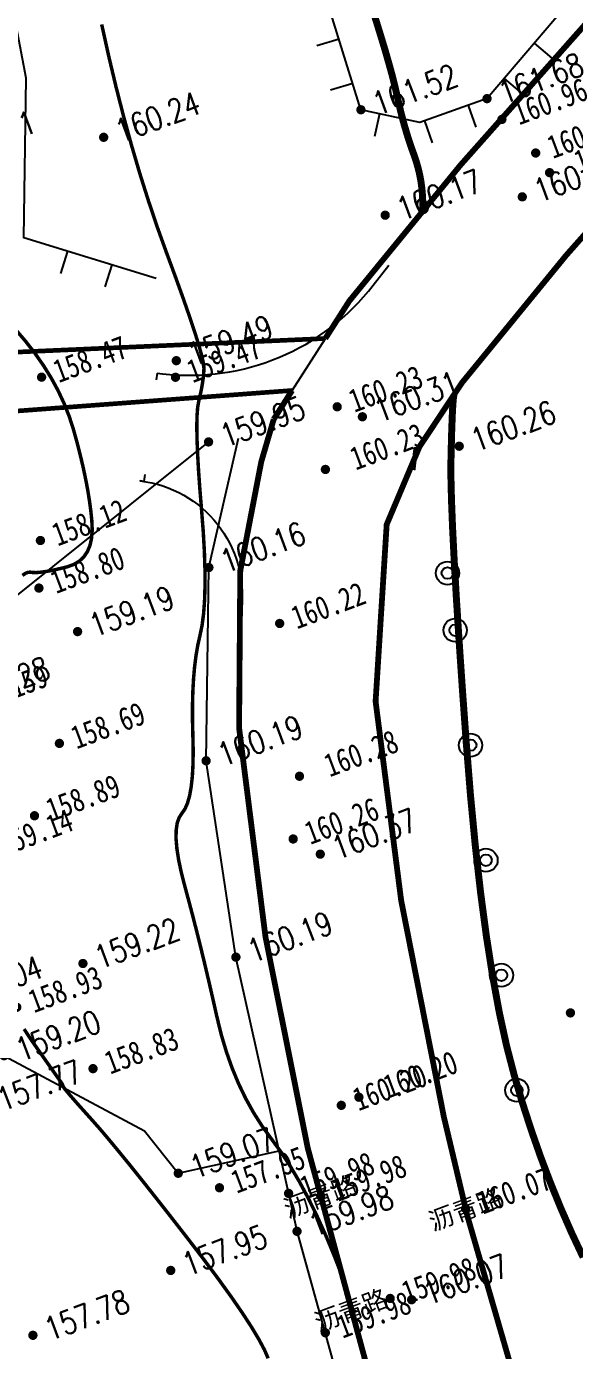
# Model space of a CAD drawing. Header units: millimetres. Extents: x -1471591 to 944464, y -468930 to 547002.
# Drawn here: x 509512 to 533137, y -77933 to -20878 of the extents above; entities that cross this region are included whole.
import ezdxf
from ezdxf.enums import TextEntityAlignment as Align

# ---------------------------------------------------------------- set-up
doc = ezdxf.new("R2010")
doc.units = ezdxf.units.MM
doc.header["$LTSCALE"] = 10
doc.linetypes.add('X2', pattern=[10, 8, -2])
for name, color, linetype in [('DGX', 252, 'Continuous'), ('DMTZ', 252, 'Continuous'), ('GCD', 252, 'Continuous'), ('ZBTZ', 252, 'Continuous')]:
    doc.layers.add(name, color=color, linetype=linetype)
doc.styles.get("Standard").update_dxf_attribs({"font": 'simplex.shx', "width": 0.8, "bigfont": 'hztxt.shx'})
doc.styles.add('宋体', font='', dxfattribs={"height": 1.25, "bigfont": 'hztxt.shx'})
doc.styles.get('宋体').set_extended_font_data('SimSun')
doc.linetypes.add('1161', pattern='A,0,[149,AAA.SHX,S=0.15,R=0,X=0,Y=0],-1.6', length=1.6)
doc.linetypes.add('X33', pattern='A,2,[150,symbolx.shx,S=1,R=0,X=0,Y=1],1e-11', length=2)
doc.linetypes.add('X34', pattern='A,2,[150,symbolx.shx,S=1,R=0,X=0,Y=0],1e-11', length=2)

# ---------------------------------------------------------------- blocks, each defined once
blk = doc.blocks.new('gc170')
at = {"linetype": 'Continuous'}
blk.add_circle((0, 0), 0.5, dxfattribs=at)
blk = doc.blocks.new('GC200')
at = {"layer": 'GCD', "const_width": 0.2, "flags": 128}
blk.add_lwpolyline([(-0.1, 0, 1), (0.1, 0, 1)], format="xyb", close=True, dxfattribs=at)
blk = doc.blocks.new('stk_cp3')
at = {"color": 0, "linetype": 'ByBlock', "lineweight": -2, "const_width": 0.4}
blk.add_lwpolyline([(0, -1), (0, 1)], dxfattribs=at)
blk = doc.blocks.new('地形')
at = {"color": 0}
for p, q in [((47.34, -91.785, 311.25), (47.203, -92.051, 311.25)), ((45.186, -95.962, 311.25), (45.323, -95.695, 311.25))]:
    blk.add_line(p, q, dxfattribs=at)
at = {"color": 0, "linetype": 'Continuous', "flags": 128}
for points, const_width in [([(36.945, -133.227), (36.924, -132.823), (36.857, -132.317), (36.746, -131.711), (36.589, -131.005), (36.387, -130.198), (36.139, -129.29), (35.846, -128.282), (35.508, -127.173), (35.16, -126.061), (34.836, -125.042), (34.538, -124.117), (34.264, -123.285), (34.014, -122.548), (33.79, -121.903), (33.59, -121.353), (33.415, -120.896), (33.263, -120.51), (33.131, -120.173), (33.02, -119.883), (32.93, -119.642), (32.86, -119.449), (32.811, -119.304), (32.783, -119.208), (32.775, -119.16), (32.777, -119.136), (32.778, -119.11), (32.777, -119.084), (32.774, -119.056), (32.77, -119.028), (32.765, -118.999), (32.758, -118.968), (32.749, -118.937), (32.733, -118.876), (32.7, -118.755), (32.653, -118.574), (32.59, -118.334), (32.511, -118.034), (32.417, -117.675), (32.308, -117.256), (32.184, -116.777), (32.066, -116.251)], 0.15), ([(38.847, -97.916), (39.004, -97.879), (39.131, -97.877), (39.227, -97.911), (39.323, -97.962), (39.446, -98.01), (39.599, -98.055), (39.78, -98.098), (39.989, -98.139), (40.227, -98.177), (40.494, -98.212), (40.789, -98.246), (41.086, -98.25), (41.358, -98.201), (41.605, -98.097), (41.828, -97.939), (42.027, -97.727), (42.2, -97.461), (42.349, -97.141), (42.473, -96.766), (42.581, -96.353), (42.681, -95.917), (42.773, -95.457), (42.856, -94.975), (42.932, -94.469), (42.999, -93.939), (43.059, -93.387), (43.11, -92.812), (43.138, -92.22), (43.128, -91.62), (43.08, -91.011), (42.993, -90.393), (42.868, -89.767), (42.705, -89.132), (42.503, -88.488), (42.263, -87.835)], 0.15), ([(50.368, -76.877), (50.175, -78.247), (50.007, -79.589), (49.865, -80.905), (49.748, -82.193), (49.657, -83.455), (49.592, -84.689), (49.552, -85.897), (49.538, -87.078), (49.534, -88.181), (49.522, -89.155), (49.503, -90.001), (49.477, -90.718), (49.444, -91.308), (49.404, -91.768), (49.357, -92.1), (49.303, -92.304), (49.241, -92.445), (49.172, -92.591), (49.094, -92.742), (49.009, -92.897), (48.916, -93.056), (48.814, -93.22), (48.706, -93.388), (48.589, -93.561), (48.459, -93.783), (48.313, -94.099), (48.149, -94.51), (47.967, -95.015), (47.769, -95.614), (47.553, -96.307), (47.32, -97.095), (47.07, -97.977), (46.813, -98.868), (46.559, -99.686), (46.309, -100.428), (46.062, -101.096), (45.818, -101.69), (45.578, -102.209), (45.342, -102.653), (45.108, -103.023), (44.878, -103.375), (44.649, -103.767), (44.422, -104.198), (44.197, -104.669), (43.973, -105.18), (43.751, -105.73), (43.531, -106.319), (43.313, -106.948), (43.097, -107.562), (42.886, -108.107), (42.678, -108.583), (42.473, -108.99), (42.273, -109.328), (42.076, -109.597), (41.883, -109.797), (41.693, -109.928), (41.514, -110.059), (41.351, -110.259), (41.203, -110.529), (41.072, -110.868), (40.958, -111.276), (40.859, -111.754), (40.776, -112.301), (40.71, -112.917), (40.648, -113.577), (40.58, -114.254), (40.505, -114.948), (40.424, -115.66), (40.336, -116.389), (40.241, -117.135), (40.14, -117.899), (40.032, -118.68), (39.94, -119.46), (39.888, -120.222), (39.874, -120.967), (39.899, -121.693), (39.963, -122.4), (40.066, -123.09), (40.208, -123.761), (40.389, -124.415), (40.577, -125.084), (40.739, -125.804), (40.875, -126.574), (40.986, -127.394), (41.071, -128.265), (41.131, -129.185), (41.164, -130.157), (41.173, -131.178)], 0.15), ([(58.996, -97.146), (58.939, -97.245), (58.859, -97.407), (58.756, -97.634), (58.629, -97.926), (58.48, -98.282), (58.306, -98.702), (58.11, -99.187), (57.89, -99.737), (57.63, -100.427), (57.316, -101.332), (56.945, -102.454), (56.519, -103.792), (56.037, -105.346), (55.5, -107.117), (54.907, -109.103), (54.259, -111.305), (53.619, -113.549), (53.051, -115.66), (52.555, -117.638), (52.131, -119.483), (51.779, -121.195), (51.498, -122.774), (51.29, -124.221), (51.154, -125.534), (51.069, -126.773), (51.014, -127.998), (50.989, -129.208), (50.994, -130.404), (51.029, -131.585), (51.093, -132.751), (51.188, -133.903)], 0.3)]:
    blk.add_lwpolyline(points, dxfattribs=dict(at, const_width=const_width))
at = {"color": 0, "linetype": 'Continuous', "elevation": 152.25, "flags": 128}
for points in [[(48.728, -87.947), (44.003, -84.315), (46.513, -77.904), (48.978, -63.528), (45.203, -60.481), (46.227, -48.134), (46.706, -39.292), (49.989, -34.065), (54.805, -31.617)], [(45.557, -85.509), (44.948, -86.302)], [(47.143, -86.728), (46.533, -87.521)]]:
    blk.add_lwpolyline(points, dxfattribs=at)
at = {"color": 0, "linetype": 'Continuous', "lineweight": 25, "const_width": 0.25, "elevation": 152.25, "flags": 128}
for points in [[(131.839, -62.098), (125.615, -63.093), (111.126, -66.272), (105.516, -67.947), (88.548, -74.952), (77.021, -80.4), (62.728, -87.973), (56.188, -91.779), (54.655, -92.93)], [(89.796, -80.987), (79.704, -85.756), (65.638, -93.209), (59.504, -96.779), (56.825, -98.717)], [(52.529, -94.526), (51.351, -95.41)], [(51.351, -95.41), (50.203, -96.943), (47.714, -101.017), (45.294, -107.339), (43.2, -116.186), (41.72, -125.334), (40.329, -140.171), (40.259, -149.728), (41.147, -161.04), (42.946, -172.757), (46.668, -185.568), (50.241, -195.207)], [(54.813, -191.356), (50.812, -179.05), (48.845, -171.667), (47.194, -161.644), (46.263, -151.577), (46.238, -142.279), (47.139, -130.484), (47.685, -126.138), (49.23, -116.756), (51.204, -108.335), (54.324, -101.362), (56.825, -98.717)]]:
    blk.add_lwpolyline(points, dxfattribs=at)
at = {"color": 0, "linetype": 'Continuous', "elevation": 152.25}
for points, const_width in [([(131.839, -62.098), (125.615, -63.093), (111.126, -66.272), (105.516, -67.947), (88.548, -74.952), (77.021, -80.4), (62.728, -87.973), (56.188, -91.779), (54.655, -92.93)], 0.125), ([(89.796, -80.987), (79.704, -85.756), (65.638, -93.209), (59.504, -96.779), (56.825, -98.717)], 0.125), ([(37.031, -90.01), (52.529, -94.526)], 0.1), ([(52.529, -94.526), (51.351, -95.41)], 0.125), ([(54.813, -191.356), (50.812, -179.05), (48.845, -171.667), (47.194, -161.644), (46.263, -151.577), (46.238, -142.279), (47.139, -130.484), (47.685, -126.138), (49.23, -116.756), (51.204, -108.335), (54.324, -101.362), (56.825, -98.717)], 0.125)]:
    blk.add_lwpolyline(points, dxfattribs=dict(at, const_width=const_width))
at = {"color": 0, "linetype": 'X2', "lineweight": 20, "const_width": 0.2, "elevation": 152.25, "flags": 128}
blk.add_lwpolyline([(54.655, -92.93), (38.009, -87.525)], dxfattribs=at)
at = {"color": 0, "linetype": 'X2', "const_width": 0.1, "elevation": 152.25}
blk.add_lwpolyline([(54.655, -92.93), (38.009, -87.525)], dxfattribs=at)
at = {"color": 0, "linetype": 'Continuous', "lineweight": 20, "const_width": 0.2, "elevation": 152.25, "flags": 128}
blk.add_lwpolyline([(37.031, -90.01), (52.529, -94.526)], dxfattribs=at)
at = {"color": 0, "elevation": 311.25, "flags": 128}
for points in [[(47.34, -91.785), (47.543, -91.889, 0.263707), (57.398, -91.5), (58.319, -90.928)], [(45.186, -95.962), (45.022, -95.878, -0.413655), (47.178, -102.605), (46.898, -103.151)]]:
    blk.add_lwpolyline(points, format="xyb", dxfattribs=at)
at = {"color": 0, "linetype": '1161', "elevation": 152.25, "flags": 128}
blk.add_lwpolyline([(52.529, -94.526), (54.655, -92.93)], dxfattribs=at)
at = {"color": 0, "linetype": 'X34', "elevation": 312.197, "flags": 128}
blk.add_lwpolyline([(48.378, -95.341), (36.068, -99.364), (34.135, -101.986), (30.853, -117.025), (35.395, -122.177), (36.111, -124.4), (40.522, -125.016)], dxfattribs=at)
at = {"color": 0, "linetype": 'X33', "elevation": 152.25, "flags": 128}
blk.add_lwpolyline([(45.665, -184.454), (42.457, -176.01), (40.523, -163.977), (39.9, -156.912), (39.003, -143.526), (39.326, -136.684), (40.03, -128.536), (41.703, -116.547), (43.465, -108.173), (46.495, -100.413), (49.642, -95.647)], dxfattribs=at)
at = {"color": 0, "linetype": 'Continuous', "const_width": 0.125, "elevation": 152.25, "flags": 128}
blk.add_lwpolyline([(51.351, -95.41), (50.203, -96.943), (47.714, -101.017), (45.294, -107.339), (43.2, -116.186), (41.72, -125.334), (40.329, -140.171), (40.259, -149.728), (41.147, -161.04), (42.946, -172.757), (46.668, -185.568), (50.241, -195.207)], dxfattribs=at)
at = {"layer": 'DGX', "color": 252, "linetype": 'Continuous', "const_width": 0.3, "flags": 128}
blk.add_lwpolyline([(61.512, -80.694), (61.469, -81.451), (61.425, -82.136), (61.378, -82.75), (61.329, -83.292), (61.278, -83.763), (61.225, -84.162), (61.174, -84.521), (61.13, -84.874), (61.092, -85.219), (61.062, -85.557), (61.038, -85.889), (61.021, -86.213), (61.01, -86.53), (61.007, -86.84), (60.999, -87.146), (60.975, -87.451), (60.936, -87.755), (60.882, -88.059), (60.811, -88.362), (60.726, -88.664), (60.625, -88.965), (60.508, -89.265)], dxfattribs=at)
at = {"layer": 'DMTZ', "linetype": 'Continuous', "elevation": 152.25, "flags": 128}
for points in [[(69.296, -83.198), (64.804, -85.691), (61.729, -85.645), (59.546, -84.237), (60.108, -74.447), (61.186, -56.33), (66.836, -56.227)], [(59.729, -81.053), (58.731, -80.996)], [(59.615, -83.05), (58.616, -82.992)], [(67.548, -84.169), (68.033, -85.043)], [(60.228, -84.677), (59.686, -85.517)], [(65.799, -85.139), (66.284, -86.014)], [(61.942, -85.648), (61.927, -86.648)], [(63.942, -85.678), (63.927, -86.678)]]:
    blk.add_lwpolyline(points, dxfattribs=at)
at = {"color": 0}
ref = blk.add_blockref('GC200', (41.832, -79.741, 310.963), dxfattribs=at)
ref.add_attrib('height', '158.71', dxfattribs={"layer": 'GCD', "height": 1, "width": 0.8}).set_placement((42.432, -79.741, 310.963), align=Align.MIDDLE_LEFT)
ref = blk.add_blockref('GC200', (48.744, -81.461, 312.487), dxfattribs=at)
ref.add_attrib('height', '160.24', dxfattribs={"layer": 'GCD', "height": 1, "width": 0.8}).set_placement((49.344, -81.461, 312.487), align=Align.MIDDLE_LEFT)
at = {"color": 0, "linetype": 'Continuous'}
ref = blk.add_blockref('GC200', (42.615, -90.206, 310.724), dxfattribs=at)
ref.add_attrib('height', '158.47', dxfattribs={"layer": 'GCD', "linetype": 'Continuous', "height": 1, "style": '宋体', "width": 0.8}).set_placement((43.215, -90.206, 310.724), align=Align.MIDDLE_LEFT)
at = {"color": 0}
ref = blk.add_blockref('GC200', (48.303, -91.574, 311.738), dxfattribs=at)
ref.add_attrib('height', '159.49', dxfattribs={"layer": 'GCD', "height": 1, "width": 0.8}).set_placement((48.903, -91.574, 311.738), align=Align.MIDDLE_LEFT)
at = {"color": 0, "linetype": 'Continuous'}
ref = blk.add_blockref('GC200', (48.019, -92.232, 311.718), dxfattribs=at)
ref.add_attrib('height', '159.47', dxfattribs={"layer": 'GCD', "linetype": 'Continuous', "height": 1, "style": '宋体', "width": 0.8}).set_placement((48.619, -92.232, 311.718), align=Align.MIDDLE_LEFT)
at = {"color": 0}
ref = blk.add_blockref('GC200', (48.378, -95.341, 312.197), dxfattribs=at)
ref.add_attrib('height', '159.95', dxfattribs={"layer": 'GCD', "height": 1, "width": 0.8}).set_placement((48.978, -95.341, 312.197), align=Align.MIDDLE_LEFT)
at = {"color": 0, "linetype": 'Continuous'}
ref = blk.add_blockref('GC200', (54.102, -95.866, 312.481), dxfattribs=at)
ref.add_attrib('height', '160.23', dxfattribs={"layer": 'GCD', "linetype": 'Continuous', "height": 1, "style": '宋体', "width": 0.8}).set_placement((54.702, -95.866, 312.481), align=Align.MIDDLE_LEFT)
at = {"color": 0}
ref = blk.add_blockref('GC200', (40.101, -96.779, 310.37), dxfattribs=at)
ref.add_attrib('height', '158.12', dxfattribs={"layer": 'GCD', "height": 1, "style": '宋体', "width": 0.8}).set_placement((40.701, -96.779, 310.37), align=Align.MIDDLE_LEFT)
ref = blk.add_blockref('GC200', (54.968, -96.649, 312.558), dxfattribs=at)
ref.add_attrib('height', '160.31', dxfattribs={"layer": 'GCD', "height": 1, "width": 0.8}).set_placement((55.568, -96.649, 312.558), align=Align.MIDDLE_LEFT)
at = {"color": 0, "linetype": 'Continuous'}
ref = blk.add_blockref('GC200', (52.68, -98.216, 312.479), dxfattribs=at)
ref.add_attrib('height', '160.23', dxfattribs={"layer": 'GCD', "linetype": 'Continuous', "height": 1, "style": '宋体', "width": 0.8}).set_placement((53.88, -98.216, 312.479), align=Align.MIDDLE_LEFT)
at = {"color": 0}
ref = blk.add_blockref('GC200', (39.322, -98.676, 311.05), dxfattribs=at)
ref.add_attrib('height', '158.80', dxfattribs={"layer": 'GCD', "height": 1, "style": '宋体', "width": 0.8}).set_placement((39.922, -98.676, 311.05), align=Align.MIDDLE_LEFT)
at = {"color": 0, "xscale": 0.500000000045856, "yscale": 0.499999999992496, "zscale": 0.5, "rotation": 332.7187435913431}
blk.add_blockref('stk_cp3', (56.442, -99.123, 311.25), dxfattribs=at)
at = {"color": 0}
ref = blk.add_blockref('GC200', (46.495, -100.413, 312.408), dxfattribs=at)
ref.add_attrib('height', '160.16', dxfattribs={"layer": 'GCD', "height": 1, "width": 0.8}).set_placement((47.095, -100.413, 312.408), align=Align.MIDDLE_LEFT)
ref = blk.add_blockref('GC200', (40.226, -101.017, 311.436), dxfattribs=at)
ref.add_attrib('height', '159.19', dxfattribs={"layer": 'GCD', "height": 1, "width": 0.8}).set_placement((40.826, -101.017, 311.436), align=Align.MIDDLE_LEFT)
ref = blk.add_blockref('GC200', (34.135, -101.986, 311.529), dxfattribs=at)
ref.add_attrib('height', '159.28', dxfattribs={"layer": 'GCD', "height": 1, "width": 0.8}).set_placement((34.735, -101.986, 311.529), align=Align.MIDDLE_LEFT)
ref = blk.add_blockref('GC200', (36.077, -102.275, 311.25), dxfattribs=at)
ref.add_attrib('height', '159', dxfattribs={"layer": 'GCD', "height": 1, "style": '宋体', "width": 0.8}).set_placement((36.677, -102.275, 311.25), align=Align.MIDDLE_LEFT)
at = {"color": 0, "linetype": 'Continuous'}
ref = blk.add_blockref('GC200', (48.508, -103.741, 312.467), dxfattribs=at)
ref.add_attrib('height', '160.22', dxfattribs={"layer": 'GCD', "linetype": 'Continuous', "height": 1, "style": '宋体', "width": 0.8}).set_placement((49.108, -103.741, 312.467), align=Align.MIDDLE_LEFT)
at = {"color": 0, "linetype": 'Continuous', "rotation": 77.12510275037943}
for p in [(56.043, -104.242, 152.25), (55.49, -106.664, 152.25), (54.376, -111.538, 152.25)]:
    blk.add_blockref('gc170', p, dxfattribs=at)
at = {"color": 0, "linetype": 'Continuous', "xscale": 0.5000000001186219, "yscale": 0.5000000001186219, "rotation": 77.12514039283187}
for p in [(56.043, -104.242, 152.25), (55.49, -106.664, 152.25), (54.376, -111.538, 152.25)]:
    blk.add_blockref('gc170', p, dxfattribs=at)
at = {"color": 0, "linetype": 'Continuous'}
ref = blk.add_blockref('GC200', (37.804, -105.255, 310.94), dxfattribs=at)
ref.add_attrib('height', '158.69', dxfattribs={"layer": 'GCD', "linetype": 'Continuous', "height": 1, "style": '宋体', "width": 0.8}).set_placement((38.404, -105.255, 310.94), align=Align.MIDDLE_LEFT)
ref = blk.add_blockref('GC200', (35.705, -107.798, 311.14), dxfattribs=at)
ref.add_attrib('height', '158.89', dxfattribs={"layer": 'GCD', "linetype": 'Continuous', "height": 1, "style": '宋体', "width": 0.8}).set_placement((36.305, -107.798, 311.14), align=Align.MIDDLE_LEFT)
at = {"color": 0}
ref = blk.add_blockref('GC200', (43.465, -108.173, 312.444), dxfattribs=at)
ref.add_attrib('height', '160.19', dxfattribs={"layer": 'GCD', "height": 1, "width": 0.8}).set_placement((44.065, -108.173, 312.444), align=Align.MIDDLE_LEFT)
at = {"color": 0, "linetype": 'Continuous'}
ref = blk.add_blockref('GC200', (33.276, -108.479, 311.39), dxfattribs=at)
ref.add_attrib('height', '159.14', dxfattribs={"layer": 'GCD', "linetype": 'Continuous', "height": 1, "style": '宋体', "width": 0.8}).set_placement((33.876, -108.479, 311.39), align=Align.MIDDLE_LEFT)
ref = blk.add_blockref('GC200', (47, -110.207, 312.533), dxfattribs=at)
ref.add_attrib('height', '160.28', dxfattribs={"layer": 'GCD', "linetype": 'Continuous', "height": 1, "style": '宋体', "width": 0.8}).set_placement((48.2, -110.207, 312.533), align=Align.MIDDLE_LEFT)
ref = blk.add_blockref('GC200', (45.798, -112.643, 312.509), dxfattribs=at)
ref.add_attrib('height', '160.26', dxfattribs={"layer": 'GCD', "linetype": 'Continuous', "height": 1, "style": '宋体', "width": 0.8}).set_placement((46.398, -112.643, 312.509), align=Align.MIDDLE_LEFT)
at = {"color": 0}
ref = blk.add_blockref('GC200', (29.335, -113.955, 309.291), dxfattribs=at)
ref.add_attrib('height', '157.04', dxfattribs={"layer": 'GCD', "height": 1, "width": 0.8}).set_placement((29.935, -113.955, 309.291), align=Align.MIDDLE_LEFT)
ref = blk.add_blockref('GC200', (46.664, -113.666, 312.616), dxfattribs=at)
ref.add_attrib('height', '160.37', dxfattribs={"layer": 'GCD', "height": 1, "width": 0.8}).set_placement((47.264, -113.666, 312.616), align=Align.MIDDLE_LEFT)
ref = blk.add_blockref('GC200', (35.431, -114.493, 311.465), dxfattribs=at)
ref.add_attrib('height', '159.22', dxfattribs={"layer": 'GCD', "height": 1, "width": 0.8}).set_placement((36.031, -114.493, 311.465), align=Align.MIDDLE_LEFT)
at = {"color": 0, "linetype": 'Continuous'}
ref = blk.add_blockref('GC200', (32.099, -115.261, 311.18), dxfattribs=at)
ref.add_attrib('height', '158.93', dxfattribs={"layer": 'GCD', "linetype": 'Continuous', "height": 1, "style": '宋体', "width": 0.8}).set_placement((32.699, -115.261, 311.18), align=Align.MIDDLE_LEFT)
at = {"layer": 'GCD'}
ref = blk.add_blockref('GC200', (59.546, -84.237, 313.768), dxfattribs=at)
ref.add_attrib('height', '161.52', dxfattribs={"height": 1, "width": 0.8}).set_placement((60.146, -84.237, 313.768), align=Align.MIDDLE_LEFT)
ref = blk.add_blockref('GC200', (64.804, -85.691, 313.925), dxfattribs=at)
ref.add_attrib('height', '161.68', dxfattribs={"height": 1, "width": 0.8}).set_placement((65.404, -85.691, 313.925), align=Align.MIDDLE_LEFT)
at = {"layer": 'GCD', "linetype": 'Continuous'}
ref = blk.add_blockref('GC200', (65.09, -86.755, 313.206), dxfattribs=at)
ref.add_attrib('height', '160.96', dxfattribs={"linetype": 'Continuous', "height": 1, "style": '宋体', "width": 0.8}).set_placement((65.69, -86.755, 313.206), align=Align.MIDDLE_LEFT)
at = {"layer": 'GCD'}
ref = blk.add_blockref('GC200', (58.933, -88.858, 312.416), dxfattribs=at)
ref.add_attrib('height', '160.17', dxfattribs={"height": 1, "width": 0.8}).set_placement((59.533, -88.858, 312.416), align=Align.MIDDLE_LEFT)
at = {"layer": 'GCD', "linetype": 'Continuous'}
ref = blk.add_blockref('GC200', (65.949, -88.622, 313.243), dxfattribs=at)
ref.add_attrib('height', '160.99', dxfattribs={"linetype": 'Continuous', "height": 1, "style": '宋体', "width": 0.8}).set_placement((66.549, -88.622, 313.243), align=Align.MIDDLE_LEFT)
ref = blk.add_blockref('GC200', (66.212, -89.624, 313.22), dxfattribs=at)
ref.add_attrib('height', '160.97', dxfattribs={"linetype": 'Continuous', "height": 1, "style": '宋体', "width": 0.8}).set_placement((67.412, -89.624, 313.22), align=Align.MIDDLE_LEFT)
at = {"layer": 'GCD'}
ref = blk.add_blockref('GC200', (64.745, -90.189, 313.11), dxfattribs=at)
ref.add_attrib('height', '160.86', dxfattribs={"height": 1, "width": 0.8}).set_placement((65.345, -90.189, 313.11), align=Align.MIDDLE_LEFT)
ref = blk.add_blockref('GC200', (58.433, -99.3, 312.508), dxfattribs=at)
ref.add_attrib('height', '160.26', dxfattribs={"height": 1, "width": 0.8}).set_placement((59.033, -99.3, 312.508), align=Align.MIDDLE_LEFT)
ref = blk.add_blockref('GC200', (41.703, -116.547, 312.437), dxfattribs=at)
ref.add_attrib('height', '160.19', dxfattribs={"height": 1, "width": 0.8}).set_placement((42.303, -116.547, 312.437), align=Align.MIDDLE_LEFT)
ref = blk.add_blockref('GC200', (30.853, -117.025, 311.45), dxfattribs=at)
ref.add_attrib('height', '159.20', dxfattribs={"height": 1, "width": 0.8}).set_placement((31.453, -117.025, 311.45), align=Align.MIDDLE_LEFT)
ref = blk.add_blockref('GC200', (29.349, -118.757, 310.021), dxfattribs=at)
ref.add_attrib('height', '157.77', dxfattribs={"height": 1, "width": 0.8}).set_placement((29.949, -118.757, 310.021), align=Align.MIDDLE_LEFT)
at = {"layer": 'GCD', "linetype": 'Continuous'}
ref = blk.add_blockref('GC200', (34.25, -118.889, 311.08), dxfattribs=at)
ref.add_attrib('height', '158.83', dxfattribs={"linetype": 'Continuous', "height": 1, "style": '宋体', "width": 0.8}).set_placement((34.85, -118.889, 311.08), align=Align.MIDDLE_LEFT)
ref = blk.add_blockref('GC200', (43.718, -124.12, 312.446), dxfattribs=at)
ref.add_attrib('height', '160.20', dxfattribs={"linetype": 'Continuous', "height": 1, "style": '宋体', "width": 0.8}).set_placement((44.318, -124.12, 312.446), align=Align.MIDDLE_LEFT)
ref = blk.add_blockref('GC200', (44.552, -124.058, 312.454), dxfattribs=at)
ref.add_attrib('height', '160.20', dxfattribs={"linetype": 'Continuous', "height": 1, "style": '宋体', "width": 0.8}).set_placement((45.752, -124.058, 312.454), align=Align.MIDDLE_LEFT)
at = {"layer": 'GCD'}
ref = blk.add_blockref('GC200', (54.366, -123.851, 312.938), dxfattribs=at)
ref.add_attrib('height', '160.69', dxfattribs={"height": 1, "width": 0.8}).set_placement((54.966, -123.851, 312.938), align=Align.MIDDLE_LEFT)
ref = blk.add_blockref('GC200', (36.111, -124.4, 311.323), dxfattribs=at)
ref.add_attrib('height', '159.07', dxfattribs={"height": 1, "width": 0.8}).set_placement((36.711, -124.4, 311.323), align=Align.MIDDLE_LEFT)
at = {"layer": 'GCD', "linetype": 'Continuous'}
ref = blk.add_blockref('GC200', (37.556, -125.608, 310.2), dxfattribs=at)
ref.add_attrib('height', '157.95', dxfattribs={"linetype": 'Continuous', "height": 1, "style": '宋体', "width": 0.8}).set_placement((38.156, -125.608, 310.2), align=Align.MIDDLE_LEFT)
ref = blk.add_blockref('GC200', (40.262, -126.878, 312.23), dxfattribs=at)
ref.add_attrib('height', '159.98', dxfattribs={"linetype": 'Continuous', "height": 1, "style": '宋体', "width": 0.8}).set_placement((40.862, -126.878, 312.23), align=Align.MIDDLE_LEFT)
ref = blk.add_blockref('GC200', (41.52, -127.468, 312.23), dxfattribs=at)
ref.add_attrib('height', '159.98', dxfattribs={"linetype": 'Continuous', "height": 1, "style": '宋体', "width": 0.8}).set_placement((42.12, -127.468, 312.23), align=Align.MIDDLE_LEFT)
at = {"layer": 'GCD'}
ref = blk.add_blockref('GC200', (34.339, -128.207, 310.204), dxfattribs=at)
ref.add_attrib('height', '157.95', dxfattribs={"height": 1, "width": 0.8}).set_placement((34.939, -128.207, 310.204), align=Align.MIDDLE_LEFT)
ref = blk.add_blockref('GC200', (27.796, -128.743, 310.03), dxfattribs=at)
ref.add_attrib('height', '157.78', dxfattribs={"height": 1, "width": 0.8}).set_placement((28.396, -128.743, 310.03), align=Align.MIDDLE_LEFT)
ref = blk.add_blockref('GC200', (40.03, -128.536, 312.23), dxfattribs=at)
ref.add_attrib('height', '159.98', dxfattribs={"height": 1, "width": 0.8}).set_placement((40.63, -128.536, 312.23), align=Align.MIDDLE_LEFT)
at = {"layer": 'GCD', "linetype": 'Continuous'}
ref = blk.add_blockref('GC200', (47.179, -130.171, 312.32), dxfattribs=at)
ref.add_attrib('height', '160.07', dxfattribs={"linetype": 'Continuous', "height": 1, "style": '宋体', "width": 0.8}).set_placement((47.779, -130.171, 312.32), align=Align.MIDDLE_LEFT)
ref = blk.add_blockref('GC200', (42.777, -132.653, 312.232), dxfattribs=at)
ref.add_attrib('height', '159.98', dxfattribs={"linetype": 'Continuous', "height": 1, "style": '宋体', "width": 0.8}).set_placement((43.377, -132.653, 312.232), align=Align.MIDDLE_LEFT)
ref = blk.add_blockref('GC200', (39.64, -133.058, 312.23), dxfattribs=at)
ref.add_attrib('height', '159.98', dxfattribs={"linetype": 'Continuous', "height": 1, "style": '宋体', "width": 0.8}).set_placement((40.24, -133.058, 312.23), align=Align.MIDDLE_LEFT)
at = {"layer": 'GCD'}
ref = blk.add_blockref('GC200', (43.624, -133.029, 312.319), dxfattribs=at)
ref.add_attrib('height', '160.07', dxfattribs={"height": 1, "width": 0.8}).set_placement((44.224, -133.029, 312.319), align=Align.MIDDLE_LEFT)
at = {"layer": 'ZBTZ', "color": 3, "linetype": 'Continuous', "rotation": 77.12510275037943}
for p in [(53.262, -116.413, 152.25), (52.148, -121.287, 152.25), (51.033, -126.161, 152.25)]:
    blk.add_blockref('gc170', p, dxfattribs=at)
at = {"layer": 'ZBTZ', "linetype": 'Continuous', "xscale": 0.5000000001186219, "yscale": 0.5000000001186219, "rotation": 77.12514039283187}
for p in [(53.262, -116.413, 152.25), (52.148, -121.287, 152.25), (51.033, -126.161, 152.25)]:
    blk.add_blockref('gc170', p, dxfattribs=at)
at = {"layer": 'ZBTZ', "linetype": 'Continuous', "style": '宋体'}
for p in [(41.493, -127.47, -146.39), (47.151, -130.173, -146.39), (41.019, -132.521, -146.39)]:
    blk.add_text('沥青路', height=0.8, dxfattribs=at).set_placement(p, align=Align.MIDDLE)

msp = doc.modelspace()

# ---------------------------------------------------------------- block references
at = {"xscale": 1000, "yscale": 1000, "zscale": 1000, "rotation": 20.51376453450802}
msp.add_blockref('地形', (438640.4, 33561.1, -152250), dxfattribs=at)

doc.saveas('drawing.dxf')
